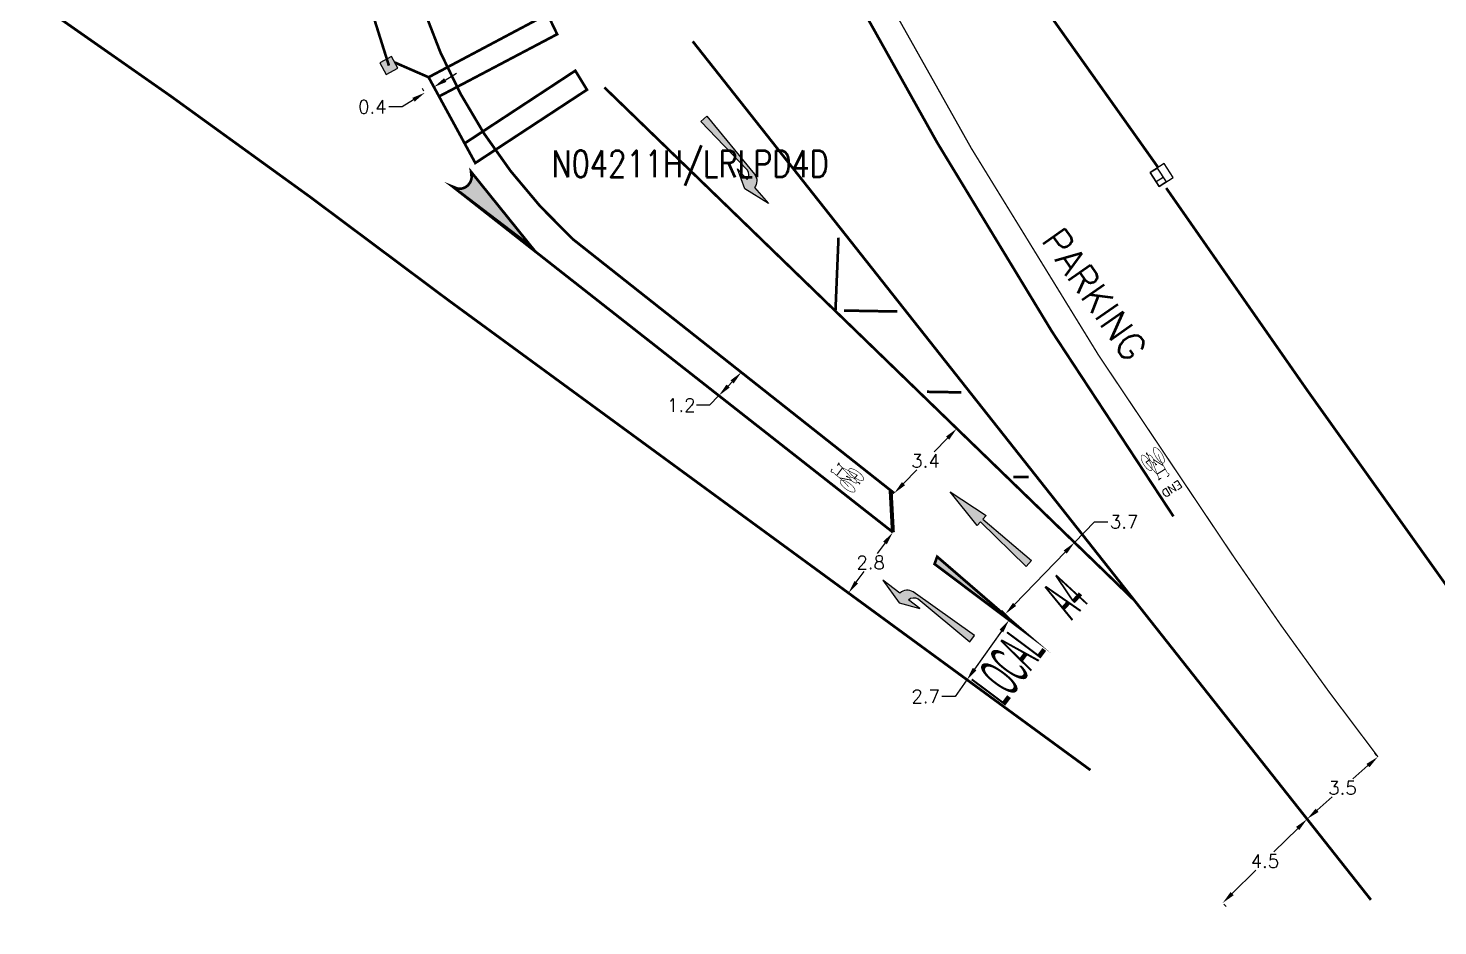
# Model space of a CAD drawing. Extents: x 375087 to 375533, y 165435 to 165818.
# Drawn here: x 375254.7 to 375307.7, y 165687.4 to 165721.1 of the extents above; entities that cross this region are included whole.
import ezdxf
from ezdxf.enums import TextEntityAlignment as Align

# ---------------------------------------------------------------- set-up
doc = ezdxf.new("R2010")
doc.units = 0
for name, pattern in [('1004', [6, 4, -2]), ('1009', [0.8999999999999999, 0.6, -0.3]), ('1010', [2, 1, -1]), ('DUCT1', [2, 1, -0.5, 0, -0.5])]:
    doc.linetypes.add(name, pattern=pattern)
doc.layers.get('0').update_dxf_attribs({"linetype": 'CONTINUOUS'})
for name, color, linetype in [('DIMS', 20, 'CONTINUOUS'), ('DUCTS', 3, 'DUCT1'), ('LINES', 253, 'CONTINUOUS'), ('LOOPS', 1, 'CONTINUOUS')]:
    doc.layers.add(name, color=color, linetype=linetype)
doc.styles.add('rdmarkp', font='rdmarkp.shx', dxfattribs={"width": 0.38, "height": 1.6})
doc.styles.add('ROMANS', font='romans')
doc.styles.get("Standard").update_dxf_attribs({"font": 'simplex'})
doc.dimstyles.get("Standard").update_dxf_attribs({"dimtxt": 0.5, "dimasz": 0.5, "dimexe": 0.18, "dimexo": 0.0625, "dimgap": 0.09, "dimtad": 0, "dimtih": 1, "dimtoh": 1, "dimdec": 1, "dimzin": 0, "dimdsep": 46, "dimtxsty": 'Standard', "dimcen": 0.09, "dimadec": 0, "dimazin": 0, "dimtfac": 1, "dimtdec": 1, "dimtofl": 0, "dimtmove": 0, "dimatfit": 3, "dimfxl": 1, "dimtolj": 1, "dimtzin": 0, "dimarcsym": 0})

# ---------------------------------------------------------------- blocks, each defined once
blk = doc.blocks.new('1038r4')
at = {"linetype": 'Continuous'}
h = blk.add_hatch(color=256, dxfattribs=at)
edge = h.paths.add_edge_path()
edge.add_arc((0.3584595799594155, 2.498570023968249), 0.302694016917024, 461.1355589381031, 535.2597760898309)
edge.add_line((0.0568008924702923, 2.523584102798047), (0.1500000000000199, 0))
edge.add_line((0.1500000000000199, 0), (-0.1499999999999915, 0))
edge.add_line((-0.1499999999999915, 0), (-0.04361041028478496, 2.826159134510711))
edge.add_arc((0.3581137717003315, 2.798517716250345), 0.4026740200150185, 458.29788334228203, 536.063855733046, ccw=False)
edge.add_line((0.3000000000000114, 3.196976190791695), (0.3000000000000114, 4))
edge.add_line((0.3000000000000114, 4), (0.6000000000000085, 3))
edge.add_line((0.6000000000000085, 3), (0.3000000000000114, 2.25))
edge.add_line((0.3000000000000114, 2.25), (0.3000000000000114, 2.795565218185821))
blk.add_lwpolyline([(0.3000000000000114, 2.795565218185821, 0.335198107483375), (0.0568008924702923, 2.523584102798047), (0.1500000000000199, 0), (-0.1499999999999915, 0), (-0.04361041028478496, 2.826159134510711, -0.3529697987741943), (0.3000000000000114, 3.196976190791695), (0.3000000000000114, 4), (0.6000000000000085, 3), (0.3000000000000114, 2.25)], format="xyb", close=True, dxfattribs=at)
blk = doc.blocks.new('1057s')
blk.add_line((-0.06343412414117004, 0.4197543233982291), (-0.04259912414116904, 0.3885018233982292))
for points in [[(-0.2212000519030617, 1.098286141069155, 0.020835, 0.02193282175134905, 0), (-0.2255567635562379, 1.107541713455491, 0.02193282175134905, 0.02290454148432939, 0), (-0.2294965371908109, 1.115694312319576, 0.02290454148432939, 0.02376269993305237, 0), (-0.2330209581224452, 1.122872190396556, 0.02376269993305237, 0.0245197459537156, 0), (-0.2361316116667986, 1.129203600421574, 0.0245197459537156, 0.02518813232813535, 0), (-0.2388300831395291, 1.134816795129777, 0.02518813232813535, 0.02578049251002914, 0), (-0.2411179578563012, 1.139840027256311, 0.02578049251002914, 0.02630992226767176, 0), (-0.2429968211327726, 1.144401549536321, 0.02630992226767176, 0.02679035902902462, 0), (-0.2444682582846014, 1.148629614704952, 0.02679035902902462, 0.02723523288634152, 0), (-0.2455189922931382, 1.152639650223836, 0.02723523288634152, 0.02765336176972097, 0), (-0.246076296802476, 1.156495782460546, 0.02765336176972097, 0.02805618816852323, 0), (-0.246052583122394, 1.160249312509138, 0.02805618816852323, 0.02846038823751545, 0), (-0.2453602625626747, 1.163951541463673, 0.02846038823751545, 0.02888702911482184, 0), (-0.2439117464330941, 1.167653770418207, 0.02888702911482184, 0.02935902513416403, 0), (-0.241619446043438, 1.1714073004668, 0.02935902513416403, 0.02989841368843177, 0), (-0.2383957727034854, 1.175263432703509, 0.02989841368843177, 0.03052491400784146, 0), (-0.234153137723019, 1.179273468222393, 0.03052491400784146, 0.03125619620004394, 0), (-0.2287690754672919, 1.183450232296966, 0.03125619620004394, 0.03211292057073713, 0), (-0.2219816125234821, 1.187652646918569, 0.03211292057073713, 0.03312211170732487, 0), (-0.2134938985342352, 1.191701158257996, 0.03312211170732487, 0.03431585817461671, 0), (-0.203009083142203, 1.195416212486046, 0.03431585817461671, 0.03572963752121176, 0), (-0.1902303159900374, 1.198618255773513, 0.03572963752121176, 0.0374008980730653, 0), (-0.1748607467203872, 1.201127734291194, 0.0374008980730653, 0.03936807572913582, 0), (-0.1566035249759011, 1.202765094209885, 0.03936807572913582, 0.04167, 0), (-0.1351618003992279, 1.203350781700383, 0.04167, 0.04167, 0)], [(0.07628126107953292, 1.128517004647009, 0.020835, 0.062505, 0), (0.1716538511899124, 1.125047889154468, 0.062505, 0.020835, 0), (0.2146729769418293, 1.143384642472183, 0.020835, 0.020835, 0)]]:
    blk.add_lwpolyline(points, format="xyseb")
for points, const_width in [([(-0.2301141241411685, 0.9510468233982291), (-0.219696624141168, 1.096891823398229)], 0.020835), ([(0.1344983758588299, 0.9406293233982294), (0.1553333758588309, 1.096891823398229)], 0.020835), ([(-0.3030366241411688, 0.3155793233982293), (-0.2888193817095292, 0.3622393465915885), (-0.277196340938044, 0.408563649570104), (-0.2678317816118724, 0.4547048324314322), (-0.2603899835161673, 0.5008154952732292), (-0.2545352264360911, 0.5470482381931511), (-0.2499317901567935, 0.5935556612888541), (-0.2462439544634336, 0.6404903646579948), (-0.2431359991411675, 0.6880049483982292), (-0.2403332440142162, 0.735946812411901), (-0.2378051690630439, 0.7829425558201041), (-0.2355822943071832, 0.82731357754862), (-0.2336951397661697, 0.8673812765232293), (-0.2321742254595293, 0.9014670516697137), (-0.2310500714067945, 0.9278923019138544), (-0.2303531976274979, 0.9449784261814322), (-0.2301141241411685, 0.9510468233982291)], 0.020835), ([(-0.2301141241411685, 0.9197943233982292), (0.1136633758588321, 0.9197943233982292)], 0.04167), ([(-0.1988616241411702, 0.7010268233982291), (-0.2301141241411685, 0.7635318233982292)], 0.033336), ([(-0.2237336237426504, 0.7663129496451596), (-0.2287056793293527, 0.7775887217842175)], 0.012501), ([(-0.2092791241411675, 0.7531143233982291), (-0.2301141241411685, 0.7947843233982291)], 0.008334000000000001), ([(-0.2268431822965407, 0.7779743427192514), (-0.2281399886782211, 0.7817666012606621)], 0.008334000000000001), ([(-0.05301662414116955, 0.3989193233982293), (-0.1988616241411702, 0.7010268233982291)], 0.03291930000000001), ([(-0.05301662414116955, 0.3989193233982293), (-0.1988616241411702, 0.7010268233982291)], 0.012501), ([(-0.02392455992308875, 0.5280115148575257), (-0.02295999318443442, 0.5888132828646299)], 0.04167), ([(-0.03322825925722235, 0.5860913213501316), (-0.02904270877626729, 0.5912332491090306), (-0.02483194413578715, 0.5947125175925972), (-0.01968825559292711, 0.5947125175925972), (-0.01681384140720894, 0.5916950989077342), (-0.01434285377387283, 0.58587579144407)], 0.012501), ([(-0.009756990424300938, 0.4842526988894769), (-0.02923734925535832, 0.5397585467701257)], 0.018939015), ([(0.04074087585883177, 0.4614243233982291), (0.1240808758588326, 0.9197943233982292)], 0.020835), ([(0.1103718890338826, 0.930777421572197), (0.1245763173481933, 0.930777421572197)], 0.020835), ([(0.1240808758588326, 0.9197943233982292), (0.1240808758588326, 0.9510468233982291)], 0.012501), ([(0.2386733758588317, 0.3572493233982293), (0.1343151889217257, 0.9312193515523132)], 0.020835), ([(0.1344983758588299, 0.9197943233982292), (0.1344983758588299, 0.9510468233982291)], 0.012501), ([(-0.06343412414117004, 0.3989193233982293), (-0.05301662414116955, 0.3676668233982294)], 0.012501), ([(0.03123293128271492, 0.1546867270981239), (0.05071329011376911, 0.1175176325351895)], 0.018939015), ([(0.05071329011376911, 0.1229690997377535), (0.05071329011376911, 0.06498531221957547)], 0.04167), ([(0.04365364210312848, 0.06453372195226868), (0.04747157348025333, 0.05568920906214152), (0.05297388634728968, 0.05466077733073136), (0.05769015451903421, 0.06089992983461939), (0.06274329898876232, 0.0713213713795751)], 0.012501), ([(0.07199337585883007, 0.3155793233982293), (0.2386733758588317, 0.3155793233982293)], 0.04167), ([(0.2386733758588317, 0.3572493233982293), (0.2490908758588322, 0.3155793233982293)], 0.020835), ([(0.2490908758588322, 0.3155793233982293), (0.2386733758588317, 0.2947443233982291)], 0.012501)]:
    blk.add_lwpolyline(points, dxfattribs=dict(const_width=const_width))
at = {"const_width": 0.020835}
for points in [[(-0.3030366241411688, 0.6906093233982293, 0.213749150069638), (-0.3425370843211827, 0.6729144898918754, 0.09389705116024011), (-0.3915087417166007, 0.5914448324210823, 0.05056578047017817), (-0.4176270644288632, 0.4903972545112449, 0.03799177712489763), (-0.4281550927082119, 0.352040573398229, 0.03799177712489767), (-0.4176270644288632, 0.2136838922852139, 0.05056578047017853), (-0.3915087417166007, 0.1126363143753762, 0.0938970511602401), (-0.3425370843211827, 0.03116665690458307, 0.2137491500696377), (-0.3030366241411688, 0.01347182339822912, 0.2137491500696369), (-0.2635361639611549, 0.03116665690458307, 0.09389705116023966), (-0.2145645065657369, 0.1126363143753762, 0.05056578047018), (-0.1884461838534744, 0.2136838922852147, 0.03799177712489805), (-0.1779181555741257, 0.352040573398229, 0.03799177712489751), (-0.1884461838534744, 0.4903972545112453, 0.05056578047017759), (-0.2145645065657369, 0.5914448324210818, 0.09389705116023898), (-0.2635361639611549, 0.6729144898918754, 0.2137491500696375)], [(0.2386733758588317, 0.6906093233982293, 0.213749150069638), (0.1991729156788178, 0.6729144898918754, 0.09389705116024011), (0.1502012582833999, 0.5914448324210823, 0.05056578047017974), (0.1240829355711373, 0.4903972545112449, 0.03799177712489875), (0.1135549072917854, 0.352040573398229, 0.03799177712489765), (0.1240829355711373, 0.2136838922852139, 0.05056578047017844), (0.1502012582833999, 0.1126363143753762, 0.09389705116023894), (0.1991729156788146, 0.03116665690458307, 0.213749150069637), (0.2386733758588317, 0.01347182339822912, 0.2137491500696375), (0.2781738360388456, 0.03116665690458307, 0.09389705116023882), (0.3271454934342636, 0.1126363143753762, 0.05056578047017845), (0.3532638161465261, 0.2136838922852147, 0.03799177712489694), (0.3637918444258748, 0.352040573398229, 0.03799177712489826), (0.3532638161465261, 0.4903972545112465, 0.05056578047017754), (0.3271454934342636, 0.5914448324210818, 0.09389705116023993), (0.2781738360388456, 0.6729144898918754, 0.2137491500696374)], [(0.009488375858830268, 0.4822593233982293, 0.2118475554080519), (-0.01031433922517877, 0.4734747642070344, 0.09452538941678633), (-0.034709333499233, 0.4334398816864029, 0.05121271341255291), (-0.04776009020086072, 0.3836672485909369, 0.03854372650898667), (-0.05301662414116955, 0.3155793233982293, 0.038543726508988), (-0.04776009020086072, 0.2474913982055196, 0.05121271341255187), (-0.034709333499233, 0.1977187651100556, 0.09452538941678272), (-0.01031433922518197, 0.1576838825894246, 0.2118475554080525), (0.009488375858830268, 0.1488993233982293, 0.2118475554080506), (0.0292910909428425, 0.1576838825894242, 0.094525389416784), (0.05368608521689673, 0.1977187651100556, 0.05121271341255283), (0.06673684191852125, 0.24749139820552, 0.03854372650898816), (0.07199337585883007, 0.3155793233982293, 0.03854372650898842), (0.06673684191852125, 0.3836672485909378, 0.05121271341255319), (0.05368608521689673, 0.4334398816864029, 0.0945253894167866), (0.0292910909428425, 0.4734747642070344, 0.2118475554080502)]]:
    blk.add_lwpolyline(points, format="xyb", close=True, dxfattribs=at)
for points in [[(-0.03832541513250085, 0.5868272713520516), (-0.0377010474478908, 0.588403871890578), (-0.03707903718866525, 0.5898076954828916), (-0.03645968439078189, 0.5910543920250588), (-0.03584328909019519, 0.5921596114131474), (-0.03523015132286602, 0.5931390035432242), (-0.03462057112474888, 0.5940082183113568), (-0.03401484853180783, 0.5947829056136118), (-0.03341328357999736, 0.5954787153460567), (-0.03281603343100912, 0.596109605052564), (-0.0322226837494707, 0.5966827628682283), (-0.03163267732575008, 0.5972036845759491), (-0.03104545695021202, 0.5976778659586267), (-0.03046046541321488, 0.5981108027991603), (-0.02987714550512664, 0.5985079908804506), (-0.02929494001631205, 0.5988749259853968), (-0.02871329173713271, 0.5992171038968991), (-0.02813152201482581, 0.5995385635792153), (-0.02754846642413114, 0.5998375167220372), (-0.02696283909665134, 0.6001107181964137), (-0.02637335416400184, 0.6003549228733951), (-0.02577872575778848, 0.6005668856240309), (-0.0251776680096171, 0.6007433613193703), (-0.02456889505110631, 0.6008811048304632), (-0.02395112101385557, 0.6009768710283593), (-0.02332413158647064, 0.6010283918121789), (-0.02269199868552505, 0.6010373071933278), (-0.02205986578457626, 0.6010062342112813), (-0.02143287635719133, 0.6009377899055158), (-0.02081617387693413, 0.6008345913155075), (-0.02021490181736851, 0.600699255480733), (-0.01963420365205515, 0.6005343994406671), (-0.0190792228545579, 0.6003426402347873), (-0.01855381703005286, 0.6001265251148495), (-0.01805670031014586, 0.5998883221817336), (-0.01758530095805497, 0.5996302297485993), (-0.01713704723700147, 0.5993544461286057), (-0.01670936741020022, 0.5990631696349142), (-0.01629968974087248, 0.5987585985806836), (-0.01590544249223313, 0.5984429312790743), (-0.01552405392750345, 0.5981183660432464), (-0.01515290230390853, 0.5977856269207883), (-0.01478916585470174, 0.5974395408970019), (-0.01442997280714025, 0.5970734606916176), (-0.01407245138848765, 0.5966807390243666), (-0.01371372982600434, 0.5962547286149793), (-0.01335093634694751, 0.5957887821831869), (-0.01298119917858394, 0.5952762524487193), (-0.01260164654816762, 0.5947104921313073), (-0.01220984959318585, 0.594086738219105), (-0.0118051510920143, 0.5934077647739564), (-0.01138733673325554, 0.5926782301261296), (-0.01095619220551534, 0.5919027926058913), (-0.01051150319738667, 0.5910861105435093), (-0.01005305539747852, 0.5902328422692518), (-0.00958063449439024, 0.5893476461133852), (-0.009094026176721216, 0.5884351804061773)], [(0.03546598015113318, 0.06498038655325865), (0.03601827644548905, 0.06217270161259165), (0.03667597606677227, 0.05974749038530689), (0.03742108332502383, 0.05766027918380173), (0.03823560253027516, 0.05586659432047352), (0.03910153799256726, 0.05432196210772005), (0.04000089402193154, 0.05298190885793787), (0.04091567492840902, 0.05180196088352518), (0.04182788502203429, 0.05073764449687932), (0.04272209942569738, 0.04975215990159176), (0.04359317651369068, 0.04883940286603035), (0.04443854547316839, 0.04800094304975819), (0.04525563549127192, 0.04723835011233764), (0.04604187575515226, 0.046553193713331), (0.04679469545195723, 0.04594704351230061), (0.04751152376883781, 0.04542146916880881), (0.04818978989293861, 0.0449780403424187), (0.04882877970957864, 0.04461789067614657), (0.04943520589676176, 0.04434040974683038), (0.05001763783065662, 0.04414455111476086), (0.0505846448874447, 0.04402926834023031), (0.05114479644329144, 0.04399351498353026), (0.05170666187437511, 0.04403624460495222), (0.05227881055686439, 0.04415641076478809), (0.05286981186693431, 0.0443529670233298), (0.0534873782431415, 0.04462652380374017), (0.05413579437357185, 0.04498431898066842), (0.05481848800869606, 0.04543524729163506), (0.05553888689898159, 0.04598820347416024), (0.05630041879489589, 0.04665208226576487), (0.05710651144691283, 0.04743577840396949), (0.05796059260549669, 0.04834818662629461), (0.05886609002111811, 0.04939820167026037), (0.05982643144425098, 0.0505969855594226), (0.06084504462535954, 0.05196476946147444), (0.06192535731491446, 0.0535240518301443), (0.06307079726338323, 0.05529733111916064), (0.0642847922212365, 0.05730710578225189), (0.06557076993894491, 0.05957587427314648), (0.06693215816697595, 0.06212613504557285), (0.0683723846558003, 0.06498038655325865)]]:
    blk.add_lwpolyline(points)
for points in [[(-0.03867654292776592, 0.5872560470998184), (-0.03635032128413762, 0.5912758197351332), (-0.03336573502438931, 0.5961531438659814), (-0.02871329173713271, 0.5994225589427042)], [(-0.03336573502438931, 0.5961531438659814), (-0.02871329173713271, 0.5994225589427042), (-0.0240608484498761, 0.6010304679968299), (-0.01839891275123442, 0.6006016922490631)], [(-0.0240608484498761, 0.6010304679968299), (-0.01839891275123442, 0.6006016922490631), (-0.0147559618753629, 0.5981898286678743), (-0.0124297402317346, 0.5953491893389188)], [(-0.0147559618753629, 0.5981898286678743), (-0.0124297402317346, 0.5953491893389188), (-0.0101035185881063, 0.590900640955837), (-0.008742898381456143, 0.5884351804061773)], [(0.03546598015113318, 0.06444460942261131), (0.03765974045144347, 0.05587217533225104), (0.04160850899200454, 0.04944284976448095), (0.04862854195300131, 0.04408507845800593)], [(0.04160850899200454, 0.04944284976448095), (0.04862854195300131, 0.04408507845800593), (0.05257731049355918, 0.04408507845800593), (0.05784233521430835, 0.04783551837253852)], [(0.05257731049355918, 0.04408507845800593), (0.05784233521430835, 0.04783551837253852), (0.06222985581492892, 0.0526575125483662), (0.06354611199511702, 0.05694372959354612)], [(0.06222985581492892, 0.0526575125483662), (0.06354611199511702, 0.05694372959354612), (0.0666173764155527, 0.0617657237693738), (0.06749488053567809, 0.06498038655325865)]]:
    blk.add_solid(points)
blk = doc.blocks.new('*D102')
at = {"layer": 'DIMS', "color": 0, "lineweight": -2, "transparency": 16777216}
for p, q in [((375287.1873981702, 165702.2044331034), (375287.0925735265, 165702.273819968)), ((375286.9425735573, 165701.7640160751), (375286.6508457796, 165701.3653385623)), ((375285.8615356643, 165700.2866610498), (375286.1532634419, 165700.6853385624)), ((375285.515833771, 165699.9200598345), (375285.4210091274, 165699.9894466991))]:
    blk.add_line(p, q, dxfattribs=at)
at = {"layer": 'DIMS', "color": 0, "transparency": 16777216}
for points in [[(375286.8753220369, 165701.8132266173), (375287.0098250775, 165701.7148055329), (375287.2378368104, 165702.1675251969)], [(375285.794284144, 165700.335871592), (375285.9287871846, 165700.2374505076), (375285.5662724112, 165699.883151928)]]:
    blk.add_solid(points, dxfattribs=at)
at = {"layer": 'DIMS', "color": 0, "transparency": 16777216, "insert": (375286.4020546108, 165701.0253385624), "char_height": 0.5, "attachment_point": 5}
blk.add_mtext('\\A1;2.8', dxfattribs=at)
blk = doc.blocks.new('*D88')
at = {"layer": 'DIMS', "color": 0, "lineweight": -2, "transparency": 16777216}
for p, q in [((375289.5972229776, 165706.1099663608), (375289.5127984644, 165706.1916899901)), ((375289.2943695092, 165705.7072430977), (375288.7945268304, 165705.1908811199)), ((375287.6364385097, 165703.994519142), (375288.1362811886, 165704.51088112)), ((375287.2437717295, 165703.6787359099), (375287.1593472162, 165703.7604595392))]:
    blk.add_line(p, q, dxfattribs=at)
at = {"layer": 'DIMS', "color": 0, "transparency": 16777216}
for points in [[(375289.2344939679, 165705.7652031185), (375289.3542450505, 165705.649283077), (375289.6421296335, 165706.0664963454)], [(375287.5765629685, 165704.0524791627), (375287.696314051, 165703.9365591212), (375287.2886783854, 165703.6352658944)]]:
    blk.add_solid(points, dxfattribs=at)
at = {"layer": 'DIMS', "color": 0, "transparency": 16777216, "insert": (375288.4654040094, 165704.85088112), "char_height": 0.5, "attachment_point": 5}
blk.add_mtext('\\A1;3.4', dxfattribs=at)
blk = doc.blocks.new('*D101')
at = {"layer": 'DIMS', "color": 0, "lineweight": -2, "transparency": 16777216}
for p, q in [((375281.4931420951, 165708.2244536098), (375281.4085785042, 165708.3060333199)), ((375281.1909750263, 165707.8212150792), (375281.0407499956, 165707.6654953783)), ((375280.3464545911, 165706.9458052426), (375279.8464545911, 165706.9458052426)), ((375280.6936022933, 165707.3056503104), (375280.3464545911, 165706.9458052426)), ((375280.6486216598, 165707.3490437732), (375280.5640580689, 165707.4306234832))]:
    blk.add_line(p, q, dxfattribs=at)
at = {"layer": 'DIMS', "color": 0, "transparency": 16777216}
for points in [[(375281.1310008484, 165707.8790730296), (375281.2509492043, 165707.7633571289), (375281.5381227286, 165708.1810601471)], [(375280.9807758176, 165707.7233533286), (375281.1007241735, 165707.6076374279), (375280.6936022933, 165707.3056503104)]]:
    blk.add_solid(points, dxfattribs=at)
at = {"layer": 'DIMS', "color": 0, "transparency": 16777216, "insert": (375279.280264115, 165706.9458052426), "char_height": 0.5, "attachment_point": 5}
blk.add_mtext('\\A1;1.2', dxfattribs=at)
blk = doc.blocks.new('*D89')
at = {"layer": 'DIMS', "color": 0, "lineweight": -2, "transparency": 16777216}
for p, q in [((375305.4373312034, 165693.7694866659), (375305.3597638178, 165693.8577450973)), ((375305.103022658, 165693.3924667108), (375304.5332981676, 165692.8917548975)), ((375303.1898498642, 165691.7110430845), (375303.7595743544, 165692.2117548976)), ((375302.7730228237, 165691.4279150777), (375302.6954554381, 165691.516173509))]:
    blk.add_line(p, q, dxfattribs=at)
at = {"layer": 'DIMS', "color": 0, "transparency": 16777216}
for points in [[(375305.0480103279, 165693.455061343), (375305.1580349882, 165693.3298720787), (375305.4785904509, 165693.7225406918)], [(375303.134837534, 165691.7736377167), (375303.2448621943, 165691.6484484524), (375302.8142820713, 165691.3809691035)]]:
    blk.add_solid(points, dxfattribs=at)
at = {"layer": 'DIMS', "color": 0, "transparency": 16777216, "insert": (375304.1464362611, 165692.5517548976), "char_height": 0.5, "attachment_point": 5}
blk.add_mtext('\\A1;3.5', dxfattribs=at)
blk = doc.blocks.new('*D90')
at = {"layer": 'DIMS', "color": 0, "lineweight": -2, "transparency": 16777216}
for p, q in [((375302.459876352, 165691.0282700807), (375301.5689411345, 165690.1420526464)), ((375302.8583587686, 165691.3366577636), (375302.9413079538, 165691.253266998)), ((375299.9943859334, 165688.5758352121), (375300.8853211509, 165689.4620526464)), ((375299.6838869201, 165688.1789957457), (375299.7668361053, 165688.0956049801))]:
    blk.add_line(p, q, dxfattribs=at)
at = {"layer": 'DIMS', "color": 0, "transparency": 16777216}
for points in [[(375302.4011074229, 165691.0873518665), (375302.5186452812, 165690.9691882949), (375302.814367067, 165691.3808836553)], [(375299.9356170043, 165688.6349169979), (375300.0531548625, 165688.5167534263), (375299.6398952184, 165688.2232216374)]]:
    blk.add_solid(points, dxfattribs=at)
at = {"layer": 'DIMS', "color": 0, "transparency": 16777216, "insert": (375301.2271311427, 165689.8020526464), "char_height": 0.5, "attachment_point": 5}
blk.add_mtext('\\A1;4.5', dxfattribs=at)
blk = doc.blocks.new('1038a4')
at = {"linetype": 'Continuous'}
blk.add_hatch(color=256, dxfattribs=at).paths.add_polyline_path([(-0.1499999999999915, 0), (-0.05999999999998806, 2.400000000000006), (-0.25, 2.400000000000006), (0, 4), (0.25, 2.400000000000006), (0.06000000000000227, 2.400000000000006), (0.1500000000000057, 0)])
blk.add_lwpolyline([(-0.1499999999999915, 0), (-0.05999999999998806, 2.400000000000006), (-0.25, 2.400000000000006), (0, 4), (0.25, 2.400000000000006), (0.06000000000000227, 2.400000000000006), (0.1500000000000057, 0)], close=True, dxfattribs=at)
blk = doc.blocks.new('1038l4')
at = {"linetype": 'Continuous'}
h = blk.add_hatch(color=256, dxfattribs=at)
edge = h.paths.add_edge_path()
edge.add_arc((-0.3584595799594155, 2.498570023968249), 0.302694016917024, 4.74022391016922, 78.86444106189691, ccw=False)
edge.add_line((-0.0568008924702923, 2.523584102798047), (-0.1500000000000199, 0))
edge.add_line((-0.1500000000000199, 0), (0.1499999999999915, 0))
edge.add_line((0.1499999999999915, 0), (0.04361041028478496, 2.826159134510711))
edge.add_arc((-0.3581137717003315, 2.798517716250345), 0.4026740200150185, 3.936144266953996, 81.702116657718)
edge.add_line((-0.3000000000000114, 3.196976190791695), (-0.3000000000000114, 4))
edge.add_line((-0.3000000000000114, 4), (-0.6000000000000085, 3))
edge.add_line((-0.6000000000000085, 3), (-0.3000000000000114, 2.25))
edge.add_line((-0.3000000000000114, 2.25), (-0.3000000000000114, 2.795565218185821))
blk.add_lwpolyline([(-0.3000000000000114, 2.795565218185821, -0.335198107483375), (-0.0568008924702923, 2.523584102798047), (-0.1500000000000199, 0), (0.1499999999999915, 0), (0.04361041028478496, 2.826159134510711, 0.3529697987741943), (-0.3000000000000114, 3.196976190791695), (-0.3000000000000114, 4), (-0.6000000000000085, 3), (-0.3000000000000114, 2.25)], format="xyb", close=True, dxfattribs=at)
blk = doc.blocks.new('*D91')
at = {"layer": 'DIMS', "color": 0, "lineweight": -2, "transparency": 16777216}
for p, q in [((375294.0677578145, 165701.7824515473), (375294.8197452851, 165702.5592914494)), ((375294.8197452851, 165702.5592914494), (375295.3197452851, 165702.5592914494)), ((375294.5918029819, 165701.2751714773), (375293.9384266454, 165701.907645192)), ((375291.814373553, 165699.4545951965), (375293.7199976902, 165701.4231982997)), ((375291.9906585959, 165698.5880618789), (375291.3372822595, 165699.2205355936))]:
    blk.add_line(p, q, dxfattribs=at)
at = {"layer": 'DIMS', "color": 0, "transparency": 16777216}
for points in [[(375293.6601221489, 165701.4811583204), (375293.7798732315, 165701.365238279), (375294.0677578145, 165701.7824515473)], [(375291.7544980117, 165699.5125552172), (375291.8742490943, 165699.3966351757), (375291.4666134287, 165699.0953419489)]]:
    blk.add_solid(points, dxfattribs=at)
at = {"layer": 'DIMS', "color": 0, "transparency": 16777216, "insert": (375295.9335548088, 165702.5592914494), "char_height": 0.5, "attachment_point": 5}
blk.add_mtext('\\A1;3.7', dxfattribs=at)
blk = doc.blocks.new('*D103')
at = {"layer": 'DIMS', "color": 0, "lineweight": -2, "transparency": 16777216}
for p, q in [((375291.9395978218, 165698.6241041783), (375291.4585645242, 165698.9636514418)), ((375291.3172811585, 165698.4513634265), (375290.3083807732, 165697.0220640875)), ((375290.020042378, 165696.6135778944), (375289.5821578088, 165695.9932310946)), ((375290.3540206462, 165696.3778324532), (375289.8729873486, 165696.7173797167)), ((375289.5821578088, 165695.9932310946), (375289.0821578088, 165695.9932310946))]:
    blk.add_line(p, q, dxfattribs=at)
at = {"layer": 'DIMS', "color": 0, "transparency": 16777216}
for points in [[(375291.2492001264, 165698.4994198257), (375291.3853621907, 165698.4033070274), (375291.6056195537, 165698.8598496196)], [(375290.240299741, 165697.0701204867), (375290.3764618053, 165696.9740076883), (375290.020042378, 165696.6135778944)]]:
    blk.add_solid(points, dxfattribs=at)
at = {"layer": 'DIMS', "color": 0, "transparency": 16777216, "insert": (375288.468348285, 165695.9932310946), "char_height": 0.5, "attachment_point": 5}
blk.add_mtext('\\A1;2.7', dxfattribs=at)
blk = doc.blocks.new('*D100')
at = {"layer": 'DIMS', "color": 0, "lineweight": -2, "transparency": 16777216}
for p, q in [((375270.4034874528, 165719.1739817852), (375270.8282966905, 165719.4376806884)), ((375269.6047809643, 165718.7517498535), (375269.542811722, 165718.8515800244)), ((375269.9457158522, 165718.9633840366), (375269.88374661, 165719.0632142075)), ((375268.7881248518, 165718.1712508924), (375268.2881248518, 165718.1712508924)), ((375269.2129340895, 165718.4349497956), (375268.7881248518, 165718.1712508924))]:
    blk.add_line(p, q, dxfattribs=at)
at = {"layer": 'DIMS', "color": 0, "transparency": 16777216}
for points in [[(375270.3595376356, 165719.2447833248), (375270.44743727, 165719.1031802455), (375269.9786782151, 165718.910282882)], [(375269.1689842723, 165718.5057513352), (375269.2568839067, 165718.364148256), (375269.6377433272, 165718.6986486988)]]:
    blk.add_solid(points, dxfattribs=at)
at = {"layer": 'DIMS', "color": 0, "transparency": 16777216, "insert": (375267.662410566, 165718.1712508924), "char_height": 0.5, "attachment_point": 5}
blk.add_mtext('\\A1;0.4', dxfattribs=at)
blk = doc.blocks.new('JBOX6')
at = {"linetype": 'ByBlock'}
blk.add_hatch(color=0, dxfattribs=at).paths.add_polyline_path([(0.25, 0.25), (-0.25, 0.25), (-0.25, -0.25), (0.25, -0.25)])
at = {"color": 0, "linetype": 'ByBlock'}
for p, q in [((0.25, 0.25), (-0.25, 0.25)), ((-0.25, 0.25), (-0.25, -0.25)), ((0.25, -0.25), (0.25, 0.25)), ((-0.25, -0.25), (0.25, -0.25))]:
    blk.add_line(p, q, dxfattribs=at)

msp = doc.modelspace()

# ---------------------------------------------------------------- hatches: boundary and pattern name
at = {"layer": 'DUCTS', "linetype": 'Continuous'}
h = msp.add_hatch(dxfattribs=at)
h.set_pattern_fill('ANGLE', color=256, scale=0.1, angle=-57.15185751523432, style=0)
h.set_pattern_definition([(302.8481424847657, (0, 0), (0.5868176307871635, 0.3788763890734554), [0.508, -0.1905]), (32.84814248476568, (0, 0), (-0.3788763890734554, 0.5868176307871635), [0.508, -0.1905])])
h.paths.add_polyline_path([(375297.1753229683, 165715.864625132), (375297.512174399, 165715.3435712782), (375297.2516474721, 165715.1751455629), (375296.9147960414, 165715.6961994166)])
at = {"layer": 'LINES', "linetype": '1004'}
msp.add_hatch(color=256, dxfattribs=at).paths.add_polyline_path([(375270.6828458883, 165715.1654723808), (375273.6404835884, 165712.911730354), (375271.3740501431, 165715.7249131584), (375271.3966003965, 165715.5237453025), (375271.3867600887, 165715.4441387634), (375271.351802651, 165715.3420993676), (375271.2630026941, 165715.217205224), (375271.1717563891, 165715.1468864201), (375271.0649821998, 165715.1015141329), (375270.9908189183, 165715.0871834153), (375270.8707232314, 165715.0901409626)])
at = {"layer": 'LINES'}
msp.add_hatch(color=256, dxfattribs=at).paths.add_polyline_path([(375288.8286214826, 165700.9553353904), (375292.035565252, 165698.5445918633), (375288.9039146497, 165701.2473705606), (375288.8045648694, 165700.9736667094)])

# ---------------------------------------------------------------- linework, layer by layer
at = {"layer": 'DUCTS', "const_width": 0.1}
msp.add_lwpolyline([(375286.9964688576, 165738.5145629455), (375287.4824372305, 165732.5085835116, 0.126413118036743), (375289.7839006368, 165726.3508036184), (375297.1923191446, 165715.9136523746)], format="xyb", dxfattribs=at)
for points in [[(375266.3265644512, 165725.9448008027), (375268.2853334882, 165719.716428595)], [(375297.5158248057, 165715.1133383693), (375302.8218154107, 165707.5030068612)]]:
    msp.add_lwpolyline(points, dxfattribs=at)
at = {"layer": 'DUCTS'}
for points in [[(375297.2516474721, 165715.1751455629), (375297.7727013259, 165715.5119969936), (375297.4358498952, 165716.0330508474), (375296.9147960414, 165715.6961994166)], [(375297.1753229683, 165715.864625132), (375297.512174399, 165715.3435712782), (375297.2516474721, 165715.1751455629), (375296.9147960414, 165715.6961994166)]]:
    msp.add_lwpolyline(points, close=True, dxfattribs=at)
at = {"layer": 'DUCTS', "const_width": 0.1, "flags": 128}
msp.add_lwpolyline([(375302.8218154107, 165707.5030068612), (375310.4222550355, 165696.8423801899), (375325.2946774033, 165674.4359099373), (375349.4687834868, 165648.1033501186), (375356.9784341006, 165640.3107644046)], dxfattribs=at)
at = {"layer": 'LINES', "linetype": '1004', "const_width": 0.1, "flags": 128}
for points in [[(375283.1936319127, 165733.3399319207, 0.1520078907875138), (375284.8349997386, 165724.090894248, 0.02674021320561057), (375297.78765598, 165702.7650734328)], [(375269.6000815202, 165721.8174874846, 0.1235646675871198), (375275.1917032464, 165713.1978826821), (375287.2886783854, 165703.6352658944)]]:
    msp.add_lwpolyline(points, format="xyb", dxfattribs=at)
at = {"layer": 'LINES', "linetype": '1010', "flags": 128}
for points, const_width in [([(375285.7080787522, 165724.5784729965, 0.02951046461659061), (375300.0698127424, 165701.2220527505, 0.0154144765765751), (375305.4785904509, 165693.7225406918)], 0.05), ([(375270.5026344138, 165710.907722579, 0.01163835915255852), (375254.7704555611, 165722.2857431115)], 0.1)]:
    msp.add_lwpolyline(points, format="xyb", dxfattribs=dict(at, const_width=const_width))
at = {"layer": 'LINES', "linetype": '1004', "const_width": 0.1, "flags": 128}
for points in [[(375279.7101352391, 165720.6292530376), (375305.2143573607, 165688.3426364598)], [(375276.3868906752, 165718.8976776341), (375296.3200926761, 165699.6021727138)], [(375270.6828458883, 165715.1654723808), (375273.6404835884, 165712.911730354), (375271.3740501431, 165715.7249131584), (375271.3740501431, 165715.7249131584), (375271.3966003965, 165715.5237453025), (375271.3867600887, 165715.4441387634), (375271.351802651, 165715.3420993677), (375271.351802651, 165715.3420993676), (375271.2630026941, 165715.217205224), (375271.1717563891, 165715.1468864201), (375271.0649821998, 165715.1015141329), (375270.9908189183, 165715.0871834153), (375270.8707232314, 165715.0901409626), (375270.6828458887, 165715.1654723806)], [(375287.2378368105, 165702.1675251969), (375270.6828458883, 165715.1654723808)]]:
    msp.add_lwpolyline(points, dxfattribs=at)
at = {"layer": 'LINES', "ltscale": 0.1, "const_width": 0.1}
for points in [[(375285.0791206006, 165710.5098731678), (375285.1931757226, 165713.2486014859)], [(375285.3979805338, 165710.5043362951), (375287.4002720047, 165710.4695673202)], [(375288.5234881119, 165707.449610871), (375289.8165399909, 165707.4271575524)], [(375291.7666566225, 165704.2437550341), (375292.3472889455, 165704.2406006875)]]:
    msp.add_lwpolyline(points, dxfattribs=at)
at = {"layer": 'LINES', "linetype": '1010', "const_width": 0.1, "flags": 128}
msp.add_lwpolyline([(375270.5026344154, 165710.9077225778), (375294.6668353809, 165693.2227555856)], dxfattribs=at)
at = {"layer": 'LINES', "linetype": '1009', "const_width": 0.15, "flags": 128}
msp.add_lwpolyline([(375287.2378368105, 165702.1675251969), (375287.1533342442, 165703.7384254207)], dxfattribs=at)
at = {"layer": 'LINES', "const_width": 0.1, "flags": 128}
msp.add_lwpolyline([(375288.8286214826, 165700.9553353904), (375292.035565252, 165698.5445918633), (375288.9039146497, 165701.2473705606), (375288.8045648694, 165700.9736667094)], close=True, dxfattribs=at)
msp.add_lwpolyline([(375292.035565252, 165698.5445918633), (375288.8045648694, 165700.9736667094)], dxfattribs=at)
at = {"layer": 'LOOPS', "const_width": 0.1}
for points in [[(375274.6119083032, 165720.8970741143), (375270.1708566759, 165718.5574384982), (375269.7776699993, 165719.2793389131), (375274.2489838277, 165721.6539015169)], [(375275.7329261003, 165718.8090597624), (375271.5344251993, 165716.0538931301), (375271.1327981521, 165716.7912902733), (375275.2955263036, 165719.5254279011)]]:
    msp.add_lwpolyline(points, close=True, dxfattribs=at)
for points in [[(375269.7776699993, 165719.2793389131), (375268.5054223852, 165719.8350071657)], [(375271.5344251993, 165716.0538931301), (375269.7776699993, 165719.2793389131)]]:
    msp.add_lwpolyline(points, dxfattribs=at)

# ---------------------------------------------------------------- block references
at = {"layer": 'DUCTS', "rotation": 28.31471243434441}
msp.add_blockref('JBOX6', (375268.2853334882, 165719.716428595), dxfattribs=at)
at = {"layer": 'LINES'}
for name, p, rotation in [('1038r4', (375280.1239790148, 165717.7160683452), 221.723305003853), ('1057s', (375296.7945254533, 165705.2010221841), 212.2409743472852)]:
    msp.add_blockref(name, p, dxfattribs=dict(at, rotation=rotation))
at = {"layer": 'LINES', "linetype": '1004', "rotation": 53.07460397821597}
msp.add_blockref('1057s', (375285.999465999, 165703.9322745231), dxfattribs=at)
at = {"layer": 'LINES', "linetype": '1009'}
for name, p, rotation in [('1038a4', (375292.3522306388, 165700.9959114332), 47.75842001008996), ('1038l4', (375290.2210674414, 165698.1687426804), 52.51984105138256)]:
    msp.add_blockref(name, p, dxfattribs=dict(at, rotation=rotation))

# ---------------------------------------------------------------- texts
at = {"layer": 'LINES', "ltscale": 0.1}
msp.add_text('END', height=0.2980940709834658, rotation=212.4337722341125, dxfattribs=at).set_placement((375297.9822142682, 165704.136346859))
at = {"layer": 'LINES', "linetype": '1009', "style": 'rdmarkp', "width": 0.38}
for s, rotation, p in [('A4', 47.35304667679803, (375294.2975246181, 165699.2034083327)), ('LOCAL', 53.23183484496521, (375292.2200475386, 165696.6604000262))]:
    msp.add_text(s, height=1.6, rotation=rotation, dxfattribs=at).set_placement(p, align=Align.CENTER)
at = {"layer": 'LINES', "insert": (375294.8203334452, 165711.1167300672), "char_height": 1, "attachment_point": 5, "rotation": 305.0146752559686, "style": 'ROMANS'}
msp.add_mtext('PARKING', dxfattribs=at)
at = {"layer": 'LOOPS', "width": 0.8}
msp.add_text('N04211H/LRLPD4D', height=1, dxfattribs=at).set_placement((375274.4023456128, 165715.5276631354))

# ---------------------------------------------------------------- dimensions: what is measured, and where the dimension line sits
at = {"layer": 'DIMS'}
for p1, p2, distance, picture, middle in [((375269.9786782151, 165718.9102828819), (375269.6377433272, 165718.6986486988), 0, '*D100', (375267.662410566, 165718.1712508924)), ((375281.5381227286, 165708.1810601471), (375280.6936022934, 165707.3056503104), -4.189149102137753e-11, '*D101', (375279.280264115, 165706.9458052426)), ((375287.2886783854, 165703.6352658944), (375289.6421296336, 165706.0664963453), 1.0254954766438393e-10, '*D88', (375288.4654040094, 165704.85088112)), ((375287.2378368105, 165702.1675251968), (375285.5662724113, 165699.883151928), -9.394917147660082e-11, '*D102', (375286.4020546108, 165701.0253385624)), ((375302.8142820713, 165691.3809691035), (375305.4785904509, 165693.7225406918), 0, '*D89', (375304.1464362611, 165692.5517548976)), ((375302.8142820718, 165691.380969103), (375299.6398102233, 165688.2233070851), 0.00012052170486652366, '*D90', (375301.2271311427, 165689.8020526464))]:
    dim = msp.add_aligned_dim(p1=p1, p2=p2, distance=distance, dimstyle='Standard', dxfattribs=at)
    dim.commit()
    dim.dimension.update_dxf_attribs({"geometry": picture, "text_midpoint": middle})
for base, p1, p2, angle, picture, middle, dimtype in [((375294.0677578145, 165701.7824515473), (375292.035565252, 165698.5445918633), (375294.6367096378, 165701.2317014618), 45.93131118521127, '*D91', (375295.9335548088, 165702.5592914494), 129), ((375290.020042378, 165696.6135778944), (375291.9906585959, 165698.5880618789), (375290.4050814203, 165696.3417901537), 234.7828563937937, '*D103', (375288.468348285, 165695.9932310946), 161)]:
    dim = msp.add_linear_dim(base=base, p1=p1, p2=p2, angle=angle, dimstyle='Standard', dxfattribs=at)
    dim.commit()
    dim.dimension.update_dxf_attribs({"geometry": picture, "text_midpoint": middle, "dimtype": dimtype})

doc.saveas('drawing.dxf')
